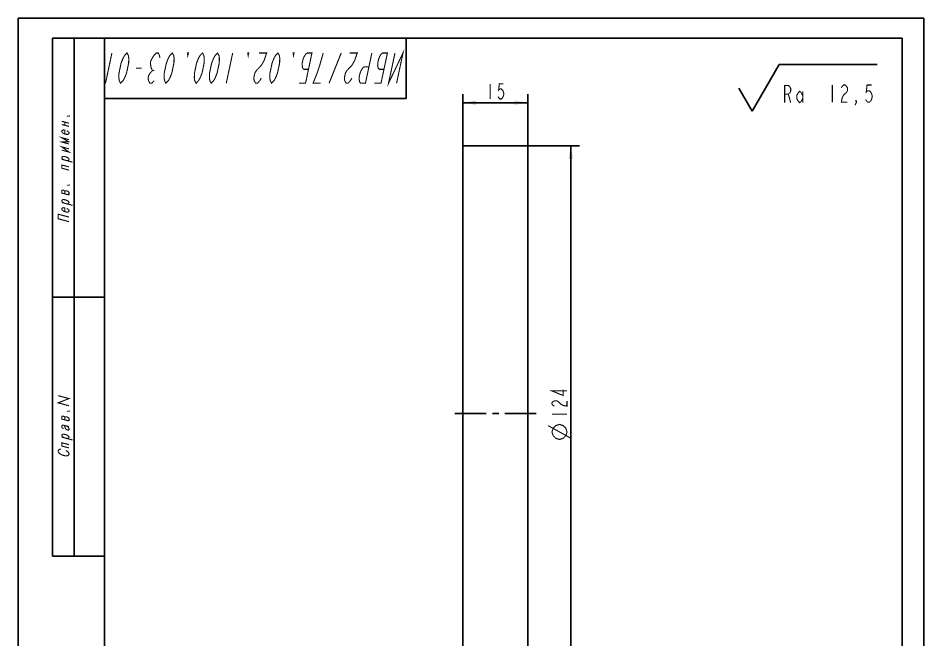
# Model space of a CAD drawing. Header units: millimetres. Extents: x 0 to 210, y 0 to 297.
# Drawn here: x 0 to 210, y 153 to 297 of the extents above; entities that cross this region are included whole.
import ezdxf

# ---------------------------------------------------------------- set-up
doc = ezdxf.new("R2010")
doc.units = ezdxf.units.MM
doc.header["$LTSCALE"] = 19.36
doc.linetypes.add('CENTER', pattern=[0.6, 0.375, -0.075, 0.075, -0.075])
doc.layers.get('0').update_dxf_attribs({"linetype": 'CONTINUOUS'})
for name, color, linetype in [('ALL_AXIS', 7, 'CONTINUOUS'), ('ALL_DIMENSIONS', 7, 'CONTINUOUS'), ('ALL_SURF_FIN', 7, 'CONTINUOUS')]:
    doc.layers.add(name, color=color, linetype=linetype)
doc.styles.get("Standard").update_dxf_attribs({"font": 'txt', "width": 0.7})
doc.dimstyles.new('DIMSTYLE_1', dxfattribs={"dimtxt": 3.5, "dimasz": 3, "dimexe": 0.18, "dimexo": 0.0625, "dimgap": 0.09, "dimtad": 1, "dimdsep": 46, "dimtxsty": 'STANDARD', "dimblk": '_FILLED', "dimblk1": '_FILLED', "dimblk2": '_FILLED', "dimcen": 0.09, "dimadec": 0, "dimazin": 0, "dimtp": 0.2, "dimtm": 0.2, "dimtfac": 1, "dimtofl": 0, "dimtmove": 0, "dimatfit": 3, "dimldrblk": '_FILLED', "dimfxl": 1, "dimtolj": 1, "dimarcsym": 0})
doc.dimstyles.new('DIMSTYLE_2', dxfattribs={"dimtxt": 3.5, "dimasz": 3, "dimexe": 0.18, "dimexo": 0.0625, "dimgap": 0.09, "dimtad": 1, "dimdsep": 46, "dimtxsty": 'STANDARD', "dimblk": '_FILLED', "dimblk1": '_FILLED', "dimblk2": '_FILLED', "dimcen": 0.09, "dimadec": 0, "dimazin": 0, "dimtp": 0.5, "dimtm": 0.5, "dimtfac": 1, "dimtofl": 0, "dimtmove": 0, "dimatfit": 3, "dimldrblk": '_FILLED', "dimfxl": 1, "dimtolj": 1, "dimarcsym": 0})

# ---------------------------------------------------------------- blocks, each defined once
blk = doc.blocks.new('_FILLED')
at = {"color": 0, "linetype": 'BYBLOCK'}
blk.add_solid([(0, 0), (-1, 0.167), (-1, -0.167)], dxfattribs=at)
blk = doc.blocks.new('*D0')
at = {"layer": 'ALL_DIMENSIONS', "color": 2, "linetype": 'CONTINUOUS'}
for p, q in [((103.14, 205.4), (103.14, 279.4)), ((118.14, 205.4), (118.14, 279.4)), ((103.14, 277.4), (110.64, 277.4)), ((118.14, 277.4), (110.64, 277.4))]:
    blk.add_line(p, q, dxfattribs=at)
at = {"layer": 'ALL_DIMENSIONS', "color": 2, "linetype": 'CONTINUOUS', "xscale": 3, "yscale": 3, "zscale": 3, "rotation": 180}
blk.add_blockref('_FILLED', (103.14, 277.4), dxfattribs=at)
at = {"layer": 'ALL_DIMENSIONS', "color": 2, "linetype": 'CONTINUOUS', "xscale": 3, "yscale": 3, "zscale": 3}
blk.add_blockref('_FILLED', (118.14, 277.4), dxfattribs=at)
blk = doc.blocks.new('*D1')
at = {"layer": 'ALL_DIMENSIONS', "color": 2, "linetype": 'CONTINUOUS'}
for p, q in [((118.14, 267.4), (130.14, 267.4)), ((128.14, 267.4), (128.14, 205.4)), ((128.14, 143.4), (128.14, 205.4)), ((118.14, 143.4), (130.14, 143.4))]:
    blk.add_line(p, q, dxfattribs=at)
at = {"layer": 'ALL_DIMENSIONS', "color": 2, "linetype": 'CONTINUOUS', "xscale": 3, "yscale": 3, "zscale": 3}
for p, rotation in [((128.14, 267.4), 90), ((128.14, 143.4), 270)]:
    blk.add_blockref('_FILLED', p, dxfattribs=dict(at, rotation=rotation))
blk = doc.blocks.new('SYM_2_BL0', base_point=(183.11, 280.84))
at = {"layer": 'ALL_SURF_FIN', "color": 2, "linetype": 'CONTINUOUS'}
for p, q in [((173.28, 280.81), (176.44, 286.24)), ((176.44, 286.24), (199.14, 286.24)), ((167.07, 280.81), (170.18, 275.43)), ((170.18, 275.43), (173.28, 280.81))]:
    blk.add_line(p, q, dxfattribs=at)
at = {"layer": 'ALL_SURF_FIN', "color": 2, "linetype": 'CONTINUOUS', "const_width": 0.25}
for points in [[(177.72, 277.4), (177.72, 281.4), (178.59, 281.4), (178.94, 281.07), (179.12, 280.73), (179.12, 280.07), (178.94, 279.73), (178.59, 279.4), (177.72, 279.4)], [(188.78, 281.52), (188.78, 277.52)], [(190.88, 280.86), (191.05, 281.19), (191.4, 281.52), (191.75, 281.52), (192.1, 281.19), (192.28, 280.86), (192.28, 280.19), (192.1, 279.86), (191.75, 279.52), (191.4, 279.19), (191.05, 278.52), (190.88, 277.52), (192.28, 277.52)], [(197.88, 281.52), (196.83, 281.52), (196.65, 279.86), (197, 280.19), (197.35, 280.19), (197.7, 279.86), (197.88, 279.52), (198.05, 278.86), (197.88, 278.19), (197.7, 277.86), (197.35, 277.52), (197, 277.52), (196.65, 277.86), (196.48, 278.19)], [(178.59, 279.4), (179.12, 277.4)], [(181.92, 278.4), (181.57, 277.73), (181.22, 277.4), (180.87, 277.73), (180.52, 278.4), (180.52, 279.07), (180.87, 279.73), (181.22, 280.07), (181.57, 279.73), (181.92, 279.07)], [(181.92, 280.07), (181.92, 277.4)], [(194.38, 277.52), (194.2, 277.86), (194.38, 277.86), (194.38, 277.52), (194.03, 276.86)]]:
    blk.add_lwpolyline(points, dxfattribs=at)

msp = doc.modelspace()

# ---------------------------------------------------------------- linework, layer by layer
at = {"color": 7, "linetype": 'CONTINUOUS'}
for p, q in [((0, 297), (0, 0)), ((0, 297), (210, 297)), ((210, 297), (210, 0)), ((8, 172.35), (8, 292.35)), ((8, 292.35), (20, 292.35)), ((13, 172.35), (13, 292.35)), ((90, 292.35), (20, 292.35)), ((20, 278.35), (20, 292.35)), ((20, 172.35), (20, 292.35)), ((20, 5), (20, 292.35)), ((205, 292.35), (20, 292.35)), ((90, 278.35), (90, 292.35)), ((205, 5), (205, 292.35)), ((90, 278.35), (20, 278.35)), ((8, 232.35), (20, 232.35)), ((8, 172.35), (20, 172.35))]:
    msp.add_line(p, q, dxfattribs=at)
at = {"color": 2, "linetype": 'CONTINUOUS', "const_width": 0.25}
for points in [[(87.746, 281.928), (89.234, 288.928), (85.887, 281.928), (87.375, 288.928)], [(20.262, 281.928), (21.75, 288.928)], [(25.25, 288.928), (25.564, 288.345), (25.658, 287.761), (25.629, 286.595), (25.133, 284.261), (24.666, 283.095), (24.324, 282.511), (23.762, 281.928), (23.449, 282.511), (23.354, 283.095), (23.383, 284.261), (23.879, 286.595), (24.346, 287.761), (24.689, 288.345), (25.25, 288.928)], [(31.542, 282.511), (30.981, 281.928), (30.543, 281.928), (30.23, 282.511), (30.135, 283.095), (30.259, 283.678), (30.602, 284.261), (31.163, 284.845), (30.85, 285.428), (30.755, 286.011), (30.66, 286.595), (30.784, 287.178), (31.127, 287.761), (31.47, 288.345), (32.031, 288.928), (32.469, 288.928), (32.782, 288.345), (32.877, 287.761)], [(35.75, 288.928), (36.064, 288.345), (36.158, 287.761), (36.129, 286.595), (35.633, 284.261), (35.166, 283.095), (34.824, 282.511), (34.262, 281.928), (33.949, 282.511), (33.854, 283.095), (33.883, 284.261), (34.379, 286.595), (34.846, 287.761), (35.189, 288.345), (35.75, 288.928)], [(39.25, 288.928), (39.469, 288.928), (39.345, 288.345), (39.25, 288.928)], [(42.75, 288.928), (43.064, 288.345), (43.158, 287.761), (43.129, 286.595), (42.633, 284.261), (42.166, 283.095), (41.824, 282.511), (41.262, 281.928), (40.949, 282.511), (40.854, 283.095), (40.883, 284.261), (41.379, 286.595), (41.846, 287.761), (42.189, 288.345), (42.75, 288.928)], [(46.25, 288.928), (46.564, 288.345), (46.658, 287.761), (46.629, 286.595), (46.133, 284.261), (45.666, 283.095), (45.324, 282.511), (44.762, 281.928), (44.449, 282.511), (44.354, 283.095), (44.383, 284.261), (44.879, 286.595), (45.346, 287.761), (45.689, 288.345), (46.25, 288.928)], [(48.262, 281.928), (49.75, 288.928)], [(53.25, 288.928), (53.469, 288.928), (53.345, 288.345), (53.25, 288.928)], [(56.385, 283.095), (56.042, 282.511), (55.481, 281.928), (55.043, 281.928), (54.73, 282.511), (54.635, 283.095), (54.883, 284.261), (55.226, 284.845), (55.787, 285.428), (56.349, 286.011), (57.034, 287.178), (57.625, 288.928), (55.875, 288.928)], [(60.25, 288.928), (60.564, 288.345), (60.658, 287.761), (60.629, 286.595), (60.133, 284.261), (59.666, 283.095), (59.324, 282.511), (58.762, 281.928), (58.449, 282.511), (58.354, 283.095), (58.383, 284.261), (58.879, 286.595), (59.346, 287.761), (59.689, 288.345), (60.25, 288.928)], [(63.75, 288.928), (63.969, 288.928), (63.845, 288.345), (63.75, 288.928)], [(67.319, 285.136), (66.225, 285.136), (65.959, 285.428), (65.864, 286.011), (65.879, 286.595), (66.065, 287.47), (66.298, 288.053), (66.641, 288.636), (67.031, 288.928), (68.125, 288.928), (66.637, 281.928), (65.106, 281.928)], [(70.75, 288.928), (69.911, 286.011), (69.321, 284.261), (68.854, 283.095), (68.387, 281.928), (70.137, 281.928)], [(74.906, 288.928), (72.106, 281.928)], [(77.385, 283.095), (77.042, 282.511), (76.481, 281.928), (76.043, 281.928), (75.73, 282.511), (75.635, 283.095), (75.883, 284.261), (76.226, 284.845), (76.787, 285.428), (77.349, 286.011), (78.034, 287.178), (78.625, 288.928), (76.875, 288.928)], [(81.334, 285.72), (80.24, 285.72), (79.85, 285.428), (79.507, 284.845), (79.274, 284.261), (79.088, 283.386), (79.073, 282.803), (79.168, 282.22), (79.434, 281.928), (80.528, 281.928), (82.016, 288.928)], [(84.819, 285.136), (83.725, 285.136), (83.459, 285.428), (83.364, 286.011), (83.379, 286.595), (83.565, 287.47), (83.798, 288.053), (84.141, 288.636), (84.531, 288.928), (85.625, 288.928), (84.137, 281.928), (82.606, 281.928)], [(28.662, 285.428), (27.35, 285.428)], [(31.601, 284.845), (31.163, 284.845)], [(10.127, 273.109), (11.794, 272.662)], [(10.857, 272.164), (10.857, 272.914)], [(11.794, 274.35), (11.794, 274.225), (11.586, 274.281), (11.794, 274.35)], [(10.127, 272.359), (11.794, 271.912)], [(11.273, 270.927), (11.482, 270.809), (11.69, 270.628), (11.794, 270.412), (11.794, 270.287), (11.69, 270.128), (11.482, 270.059), (11.169, 270.08), (10.752, 270.192), (10.44, 270.338), (10.232, 270.519), (10.127, 270.734), (10.127, 270.859), (10.232, 271.019), (10.44, 271.088), (10.752, 271.067), (10.857, 271.039), (10.857, 270.164)], [(11.794, 267.85), (10.127, 268.296), (11.69, 268.378), (10.127, 269.296), (11.794, 268.85)], [(10.127, 266.421), (11.794, 265.975), (10.127, 267.171), (11.794, 266.725)], [(10.648, 264.157), (10.44, 264.275), (10.232, 264.456), (10.127, 264.609), (10.127, 264.796), (10.232, 264.894), (10.44, 264.963), (10.752, 264.942), (11.169, 264.83), (11.482, 264.684), (11.69, 264.503), (11.794, 264.35), (11.794, 264.225), (11.69, 264.065), (11.482, 263.996), (11.273, 263.989)], [(10.127, 264.296), (12.627, 263.627)], [(11.794, 261.787), (10.127, 262.234), (10.127, 262.984), (11.794, 262.537)], [(11.794, 258.35), (11.794, 258.225), (11.586, 258.281), (11.794, 258.35)], [(11.794, 256.037), (10.127, 256.484), (10.127, 257.046), (10.232, 257.144), (10.44, 257.15), (10.544, 257.122), (10.752, 257.004), (10.857, 256.851), (10.857, 256.289)], [(11.794, 256.037), (11.794, 256.6), (11.69, 256.753), (11.586, 256.843), (11.377, 256.962), (11.273, 256.989), (11.065, 256.983), (10.961, 256.948), (10.857, 256.851)], [(10.648, 254.157), (10.44, 254.275), (10.232, 254.456), (10.127, 254.609), (10.127, 254.796), (10.232, 254.894), (10.44, 254.963), (10.752, 254.942), (11.169, 254.83), (11.482, 254.684), (11.69, 254.503), (11.794, 254.35), (11.794, 254.225), (11.69, 254.065), (11.482, 253.996), (11.273, 253.989)], [(10.127, 254.296), (12.627, 253.627)], [(11.273, 252.927), (11.482, 252.809), (11.69, 252.628), (11.794, 252.412), (11.794, 252.287), (11.69, 252.128), (11.482, 252.059), (11.169, 252.08), (10.752, 252.192), (10.44, 252.338), (10.232, 252.519), (10.127, 252.734), (10.127, 252.859), (10.232, 253.019), (10.44, 253.088), (10.752, 253.067), (10.857, 253.039), (10.857, 252.164)], [(11.794, 249.85), (9.294, 250.52), (9.294, 251.582), (11.794, 250.912)], [(11.794, 207.204), (9.294, 207.874), (11.794, 208.871), (9.294, 209.541)], [(11.794, 205.996), (11.794, 205.871), (11.586, 205.927), (11.794, 205.996)], [(11.794, 203.683), (10.127, 204.13), (10.127, 204.692), (10.232, 204.789), (10.44, 204.796), (10.544, 204.768), (10.752, 204.65), (10.857, 204.497), (10.857, 203.934)], [(11.794, 203.683), (11.794, 204.246), (11.69, 204.399), (11.586, 204.489), (11.377, 204.607), (11.273, 204.635), (11.065, 204.629), (10.961, 204.594), (10.857, 204.497)], [(10.544, 201.893), (10.336, 202.011), (10.232, 202.102), (10.127, 202.255), (10.127, 202.567), (10.232, 202.664), (10.336, 202.699), (10.544, 202.706), (11.69, 202.399), (11.794, 202.433)], [(10.648, 202.678), (10.752, 202.587), (10.857, 202.247), (10.961, 201.969), (11.065, 201.816), (11.169, 201.726), (11.377, 201.607), (11.482, 201.579), (11.69, 201.586), (11.794, 201.746), (11.794, 201.933), (11.69, 202.149), (11.586, 202.302), (11.377, 202.482)], [(10.648, 199.803), (10.44, 199.921), (10.232, 200.102), (10.127, 200.255), (10.127, 200.442), (10.232, 200.539), (10.44, 200.609), (10.752, 200.587), (11.169, 200.476), (11.482, 200.329), (11.69, 200.149), (11.794, 199.996), (11.794, 199.871), (11.69, 199.711), (11.482, 199.642), (11.273, 199.635)], [(10.127, 199.942), (12.627, 199.272)], [(11.794, 197.433), (10.127, 197.88), (10.127, 198.63), (11.794, 198.183)], [(9.919, 197.123), (9.711, 197.116), (9.502, 197.047), (9.398, 196.95), (9.294, 196.791), (9.294, 196.603), (9.398, 196.388), (9.502, 196.235), (9.711, 196.054), (9.919, 195.936), (10.232, 195.789), (10.857, 195.622), (11.169, 195.601), (11.377, 195.607), (11.586, 195.677), (11.69, 195.774), (11.794, 195.933), (11.794, 196.121), (11.69, 196.336), (11.586, 196.489), (11.377, 196.67), (11.065, 196.816)]]:
    msp.add_lwpolyline(points, dxfattribs=at)
at = {"layer": 'ALL_AXIS', "color": 7, "linetype": 'CONTINUOUS'}
for p, q in [((103.14, 267.396), (103.14, 143.396)), ((118.14, 267.396), (103.14, 267.396)), ((118.14, 267.396), (118.14, 143.396))]:
    msp.add_line(p, q, dxfattribs=at)
at = {"layer": 'ALL_AXIS', "color": 7, "linetype": 'CENTER'}
msp.add_line((120.14, 205.396), (101.14, 205.396), dxfattribs=at)
at = {"layer": 'ALL_DIMENSIONS', "color": 2, "linetype": 'CONTINUOUS', "const_width": 0.25}
for points in [[(109.415, 281.771), (109.415, 278.271)], [(112.478, 281.771), (111.559, 281.771), (111.406, 280.313), (111.712, 280.605), (112.018, 280.605), (112.325, 280.313), (112.478, 280.021), (112.631, 279.438), (112.478, 278.855), (112.325, 278.563), (112.018, 278.271), (111.712, 278.271), (111.406, 278.563), (111.253, 278.855)], [(127.265, 210.639), (123.765, 210.639), (126.39, 209.567), (126.39, 210.945)], [(124.349, 207.117), (124.057, 207.27), (123.765, 207.577), (123.765, 207.883), (124.057, 208.189), (124.349, 208.342), (124.932, 208.342), (125.224, 208.189)], [(125.224, 208.189), (125.807, 207.577), (126.39, 207.27), (127.265, 207.117), (127.265, 208.342)], [(123.765, 205.28), (127.265, 205.28)], [(128.14, 199.68), (122.89, 202.596)], [(125.515, 199.388), (124.64, 199.68), (124.057, 200.263), (123.765, 201.138), (124.057, 202.013), (124.64, 202.596), (125.515, 202.888), (126.39, 202.596), (126.974, 202.013), (127.265, 201.138), (126.974, 200.263), (126.39, 199.68), (125.515, 199.388)]]:
    msp.add_lwpolyline(points, dxfattribs=at)

# ---------------------------------------------------------------- block references
at = {"layer": 'ALL_SURF_FIN', "color": 2, "linetype": 'CONTINUOUS'}
msp.add_blockref('SYM_2_BL0', (183.105, 280.837), dxfattribs=at)

# ---------------------------------------------------------------- dimensions: what is measured, and where the dimension line sits
at = {"layer": 'ALL_DIMENSIONS', "color": 2, "linetype": 'CONTINUOUS'}
dim = msp.add_linear_dim(base=(118.14, 277.396), p1=(103.14, 205.396), p2=(118.14, 205.396), dimstyle='DIMSTYLE_1', dxfattribs=at)
dim.commit()
dim.dimension.update_dxf_attribs({"geometry": '*D0', "text_midpoint": (108.19, 278.271), "dimtype": 160})
dim = msp.add_linear_dim(base=(128.14, 267.396), p1=(118.14, 143.396), p2=(118.14, 267.396), angle=90, text='%%c<>', dimstyle='DIMSTYLE_2', dxfattribs=at)
dim.commit()
dim.dimension.update_dxf_attribs({"geometry": '*D1', "text_midpoint": (127.265, 199.388), "dimtype": 160})

doc.saveas('drawing.dxf')
